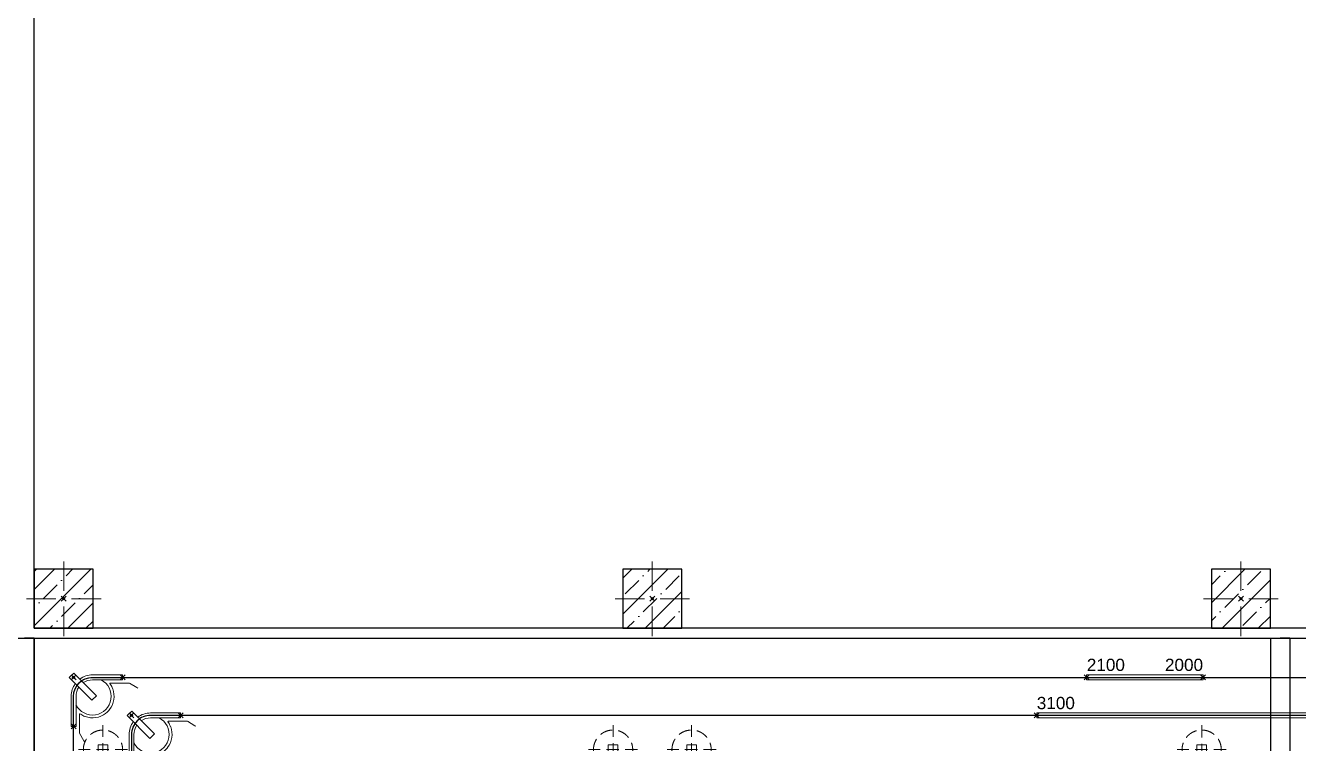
# Model space of a CAD drawing. Extents: x -3873 to 164127, y 7129 to 96529.
# Drawn here: x 69127 to 82104, y 69854 to 77173 of the extents above; entities that cross this region are included whole.
import ezdxf
from ezdxf.enums import TextEntityAlignment as Align

# ---------------------------------------------------------------- set-up
doc = ezdxf.new("R2010")
doc.units = 0
doc.header["$PDMODE"] = 35
doc.header["$PDSIZE"] = 25
doc.linetypes.add('HIDDEN', pattern=[9.525, 6.35, -3.175])
doc.layers.get('0').update_dxf_attribs({"linetype": 'CONTINUOUS'})
for name, color, linetype in [('BUILDING', 2, 'CONTINUOUS'), ('KROMEKA', 1, 'CONTINUOUS'), ('LOGISTICS', 3, 'CONTINUOUS'), ('Конструктив - Колонны', 7, 'CONTINUOUS')]:
    doc.layers.add(name, color=color, linetype=linetype)
doc.layers.add('LAYOUT Kromeka', color=1, linetype='CONTINUOUS', lineweight=5)
doc.layers.add('Конструктив - Колонны_Ном._пера__1', color=7, linetype='CONTINUOUS', lineweight=25)
doc.layers.add('Конструктив - Колонны_Ном._пера__168', color=7, linetype='CONTINUOUS', lineweight=13, true_color=0x03e77f)
doc.layers.add('Конструктив - Колонны_Ном._пера__202', color=7, linetype='CONTINUOUS', lineweight=13, true_color=0xde8d00)
doc.styles.add('015_100', font='arial.ttf', dxfattribs={"height": 150})
pattern_1 = [(45, (0, 0), (-183.8478, 183.8478), []), (45, (-91.92, 91.92), (-183.8478, 183.8478), [195, -65, 0, -65])]

# ---------------------------------------------------------------- blocks, each defined once
blk = doc.blocks.new('Колонна_37', base_point=(-18000, 48000))
at = {"layer": 'Конструктив - Колонны_Ном._пера__202', "linetype": 'Continuous'}
h = blk.add_hatch(dxfattribs=at)
h.set_pattern_fill('ЖЕЛЕЗОБЕТОН__ГОСТ_', color=256, style=0, pattern_type=2)
h.set_pattern_definition(pattern_1)
h.paths.add_polyline_path([(-18300, 47700), (-17700, 47700), (-17700, 48300), (-18300, 48300)])
at = {"layer": 'Конструктив - Колонны_Ном._пера__1', "linetype": 'Continuous'}
for p, q in [((-17700, 48300), (-18300, 48300)), ((-18300, 48300), (-18300, 47700)), ((-17700, 47700), (-17700, 48300)), ((-18300, 47700), (-17700, 47700))]:
    blk.add_line(p, q, dxfattribs=at)
at = {"layer": 'Конструктив - Колонны_Ном._пера__168', "linetype": 'Continuous'}
for p, q in [((-18000, 48080), (-18000, 48380)), ((-18080, 48000), (-18380, 48000)), ((-18000, 47920), (-18000, 47620)), ((-17920, 48000), (-17620, 48000))]:
    blk.add_line(p, q, dxfattribs=at)
blk.add_point((-18000, 48000), dxfattribs=at)
blk = doc.blocks.new('Колонна_42', base_point=(-12000, 48000))
at = {"layer": 'Конструктив - Колонны_Ном._пера__202', "linetype": 'Continuous'}
h = blk.add_hatch(dxfattribs=at)
h.set_pattern_fill('ЖЕЛЕЗОБЕТОН__ГОСТ_', color=256, style=0, pattern_type=2)
h.set_pattern_definition(pattern_1)
h.paths.add_polyline_path([(-12300, 47700), (-11700, 47700), (-11700, 48300), (-12300, 48300)])
at = {"layer": 'Конструктив - Колонны_Ном._пера__1', "linetype": 'Continuous'}
for p, q in [((-11700, 48300), (-12300, 48300)), ((-12300, 48300), (-12300, 47700)), ((-11700, 47700), (-11700, 48300)), ((-12300, 47700), (-11700, 47700))]:
    blk.add_line(p, q, dxfattribs=at)
at = {"layer": 'Конструктив - Колонны_Ном._пера__168', "linetype": 'Continuous'}
for p, q in [((-12000, 48080), (-12000, 48380)), ((-12080, 48000), (-12380, 48000)), ((-12000, 47920), (-12000, 47620)), ((-11920, 48000), (-11620, 48000))]:
    blk.add_line(p, q, dxfattribs=at)
blk.add_point((-12000, 48000), dxfattribs=at)
blk = doc.blocks.new('Колонна_47', base_point=(-6000, 48000))
at = {"layer": 'Конструктив - Колонны_Ном._пера__202', "linetype": 'Continuous'}
h = blk.add_hatch(dxfattribs=at)
h.set_pattern_fill('ЖЕЛЕЗОБЕТОН__ГОСТ_', color=256, style=0, pattern_type=2)
h.set_pattern_definition(pattern_1)
h.paths.add_polyline_path([(-6300, 47700), (-5700, 47700), (-5700, 48300), (-6300, 48300)])
at = {"layer": 'Конструктив - Колонны_Ном._пера__1', "linetype": 'Continuous'}
for p, q in [((-5700, 48300), (-6300, 48300)), ((-6300, 48300), (-6300, 47700)), ((-5700, 47700), (-5700, 48300)), ((-6300, 47700), (-5700, 47700))]:
    blk.add_line(p, q, dxfattribs=at)
at = {"layer": 'Конструктив - Колонны_Ном._пера__168', "linetype": 'Continuous'}
for p, q in [((-6000, 48080), (-6000, 48380)), ((-6080, 48000), (-6380, 48000)), ((-6000, 47920), (-6000, 47620)), ((-5920, 48000), (-5620, 48000))]:
    blk.add_line(p, q, dxfattribs=at)
blk.add_point((-6000, 48000), dxfattribs=at)
blk = doc.blocks.new('chilling_column100')
at = {"color": 4, "linetype": 'HIDDEN', "ltscale": 20}
for p, q in [((0, -250), (0, 250)), ((-250, 0), (250, 0))]:
    blk.add_line(p, q, dxfattribs=at)
at = {"color": 1, "linetype": 'Continuous', "ltscale": 20}
for p, q in [((50, 50), (-50, 50)), ((-50, 50), (-50, -50)), ((50, -50), (50, 50)), ((-50, -50), (50, -50))]:
    blk.add_line(p, q, dxfattribs=at)
at = {"color": 4, "linetype": 'HIDDEN', "ltscale": 20}
blk.add_circle((0, 0), 200, dxfattribs=at)
blk = doc.blocks.new('general_wheeld_90_388b')
at = {"ltscale": 10}
for p, q in [((105, 646), (110, 655)), ((60, 569), (105, 646)), ((60, 567), (60, 374)), ((-25, 194), (-25, 500)), ((-25, 500), (25, 500)), ((25, 500), (25, 193)), ((116, 399), (117, 399)), ((117, 399), (118, 399)), ((60, 374), (60, 373)), ((72, 376), (64, 371)), ((73, 376), (72, 376)), ((327, 368), (328, 367)), ((329, 366), (328, 367)), ((366, 329), (367, 328)), ((367, 328), (368, 327)), ((-43, 2), (188, 234)), ((234, 188), (2, -43)), ((188, 234), (234, 188)), ((379, 151), (377, 152)), ((2, -43), (-43, 2)), ((14, 14), (-14, -14)), ((-10, 10), (10, -10)), ((500, 25), (195, 25)), ((291, 33), (292, 32)), ((371, 64), (376, 72)), ((373, 60), (374, 60)), ((374, 60), (567, 60)), ((376, 73), (376, 72)), ((399, 118), (399, 117)), ((399, 116), (399, 117)), ((500, -25), (500, 25)), ((569, 60), (646, 105)), ((655, 110), (646, 105)), ((194, -25), (500, -25))]:
    blk.add_line(p, q, dxfattribs=at)
blk.add_lwpolyline([(0, 500), (0, 194, 0.414214), (194, 0), (500, 0)], format="xyb", dxfattribs=at)
for centre, radius, start, end in [((63, 567), 2.65, 149.9994, 179.9994), ((194, 194), 219, 110.944, 123.5596), ((194, 194), 219, 52.4767, 110.3988), ((194, 194), 190, 296.9566, 153.0435), ((63, 373), 2.65, 179.9993, 303.8218), ((194, 194), 219, 38.0351, 51.9649), ((194, 194), 219, 339.6012, 37.5233), ((194, 194), 219, 180, 216.598), ((194, 194), 169, 180.4189, 214.0855), ((194, 194), 219, 233.4021, 269.9842), ((194, 194), 169, 235.9145, 270.4211), ((373, 63), 2.65, 146.1781, 270.0002), ((194, 194), 219, 326.4404, 339.056), ((567, 63), 2.65, 269.9998, 300.0008)]:
    blk.add_arc(centre, radius, start, end, dxfattribs=at)
at = {"color": 5, "ltscale": 10}
for p in [(0, 500), (0, 0), (500, 0)]:
    blk.add_point(p, dxfattribs=at)
blk = doc.blocks.new('*U169')
at = {"ltscale": 20}
blk.add_lwpolyline([(0, 25), (3872, 25), (3872, -25), (0, -25)], close=True, dxfattribs=at)
at = {"color": 5, "linetype": 'Continuous', "ltscale": 50}
for p in [(0, 0), (3872, 0)]:
    blk.add_point(p, dxfattribs=at)
at = {"color": 4, "linetype": 'Continuous', "ltscale": 50, "style": '015_100'}
blk.add_attdef('X', (0, 64), '', height=125, dxfattribs=at)
blk.add_attdef('Y', text='', height=125, dxfattribs=at).set_placement((3870, 64), align=Align.RIGHT)
blk = doc.blocks.new('general_updown_850_2000')
at = {"ltscale": 20}
blk.add_lwpolyline([(0, 25), (1187, 25), (1187, -25), (0, -25)], close=True, dxfattribs=at)
at = {"color": 5, "linetype": 'Continuous', "ltscale": 50}
for p in [(0, 0), (1187, 0)]:
    blk.add_point(p, dxfattribs=at)
at = {"color": 4, "linetype": 'Continuous', "ltscale": 50, "style": '015_100'}
blk.add_attdef('X', (0, 64), '', height=125, dxfattribs=at)
blk.add_attdef('Y', text='', height=125, dxfattribs=at).set_placement((1186, 64), align=Align.RIGHT)

msp = doc.modelspace()

# ---------------------------------------------------------------- linework, layer by layer
at = {"layer": 'BUILDING', "color": 2, "linetype": 'ByBlock'}
msp.add_line((111217, 71030), (69217, 71030), dxfattribs=at)
at = {"layer": 'BUILDING', "color": 2}
for p, q in [((69217, 70930), (69117, 70930)), ((69217, 70930), (69217, 38980)), ((82017, 70930), (81917, 70930)), ((82017, 70930), (82017, 23010))]:
    msp.add_line(p, q, dxfattribs=at)
at = {"layer": 'BUILDING', "color": 2, "linetype": 'BYBLOCK'}
for q in [(81917, 70930), (81817, 23010)]:
    msp.add_line((81817, 70930), q, dxfattribs=at)
at = {"layer": 'BUILDING', "color": 2, "linetype": 'Continuous'}
msp.add_line((82017, 70930), (88017, 70930), dxfattribs=at)
at = {"layer": 'BUILDING', "color": 2, "ltscale": 20}
for points in [[(69217, 71030), (69217, 83630)], [(69017, 70930), (82017, 70930)]]:
    msp.add_lwpolyline(points, dxfattribs=at)
at = {"layer": 'KROMEKA'}
msp.add_lwpolyline([(69709, 40603), (64890, 40603, -1), (64890, 41088), (69423, 41088, 0.414214), (69617, 41282), (69617, 70335, -0.414213), (69811, 70529), (86369, 70529, -1), (86369, 70141), (84488, 70141, 0.414222), (84294, 69947), (84294, 65026, -0.999999), (83808, 65026), (83808, 69947, 0.414226), (83614, 70141), (70402, 70141, 0.414214), (70208, 69947), (70208, 69642)], format="xyb", dxfattribs=at)
at = {"layer": 'LAYOUT Kromeka', "ltscale": 20}
for p, q in [((85184, 70529), (70117, 70529)), ((69617, 70126), (69617, 41588)), ((70708, 70141), (83408, 70141))]:
    msp.add_line(p, q, dxfattribs=at)
at = {"layer": 'LOGISTICS', "color": 2}
msp.add_lwpolyline([(69217, 70930), (81817, 70930), (81817, 39180), (69217, 39180)], close=True, dxfattribs=at)

# ---------------------------------------------------------------- block references
at = {"layer": 'LAYOUT Kromeka', "ltscale": 20}
ref = msp.add_blockref('general_updown_850_2000', (79944, 70529), dxfattribs=at)
ref.add_attrib('X', '2100', (79946, 70594), dxfattribs={"layer": '0', "color": 4, "linetype": 'Continuous', "ltscale": 50, "height": 125, "style": '015_100'})
ref.add_attrib('Y', '2000', dxfattribs={"layer": '0', "color": 4, "linetype": 'Continuous', "ltscale": 50, "height": 125, "style": '015_100'}).set_placement((81131, 70594), align=Align.RIGHT)
at = {"layer": 'LAYOUT Kromeka', "color": 2, "ltscale": 20}
for name, p, rotation in [('general_wheeld_90_388b', (69617, 70529), 270), ('general_wheeld_90_388b', (70208, 70141), 270), ('chilling_column100', (81117, 69792), 180)]:
    msp.add_blockref(name, p, dxfattribs=dict(at, rotation=rotation))
msp.add_blockref('*U169', (79436, 70141), dxfattribs=at).add_auto_attribs({'X': '3100', 'Y': '1450'})
at = {"layer": 'LAYOUT Kromeka', "color": 4, "ltscale": 20, "xscale": -1}
for p in [(69917, 69792), (75117, 69792), (75917, 69792)]:
    msp.add_blockref('chilling_column100', p, dxfattribs=at)
at = {"layer": 'Конструктив - Колонны'}
for name, p in [('Колонна_37', (69517, 71330)), ('Колонна_42', (75517, 71330)), ('Колонна_47', (81517, 71330))]:
    msp.add_blockref(name, p, dxfattribs=at)

doc.saveas('drawing.dxf')
